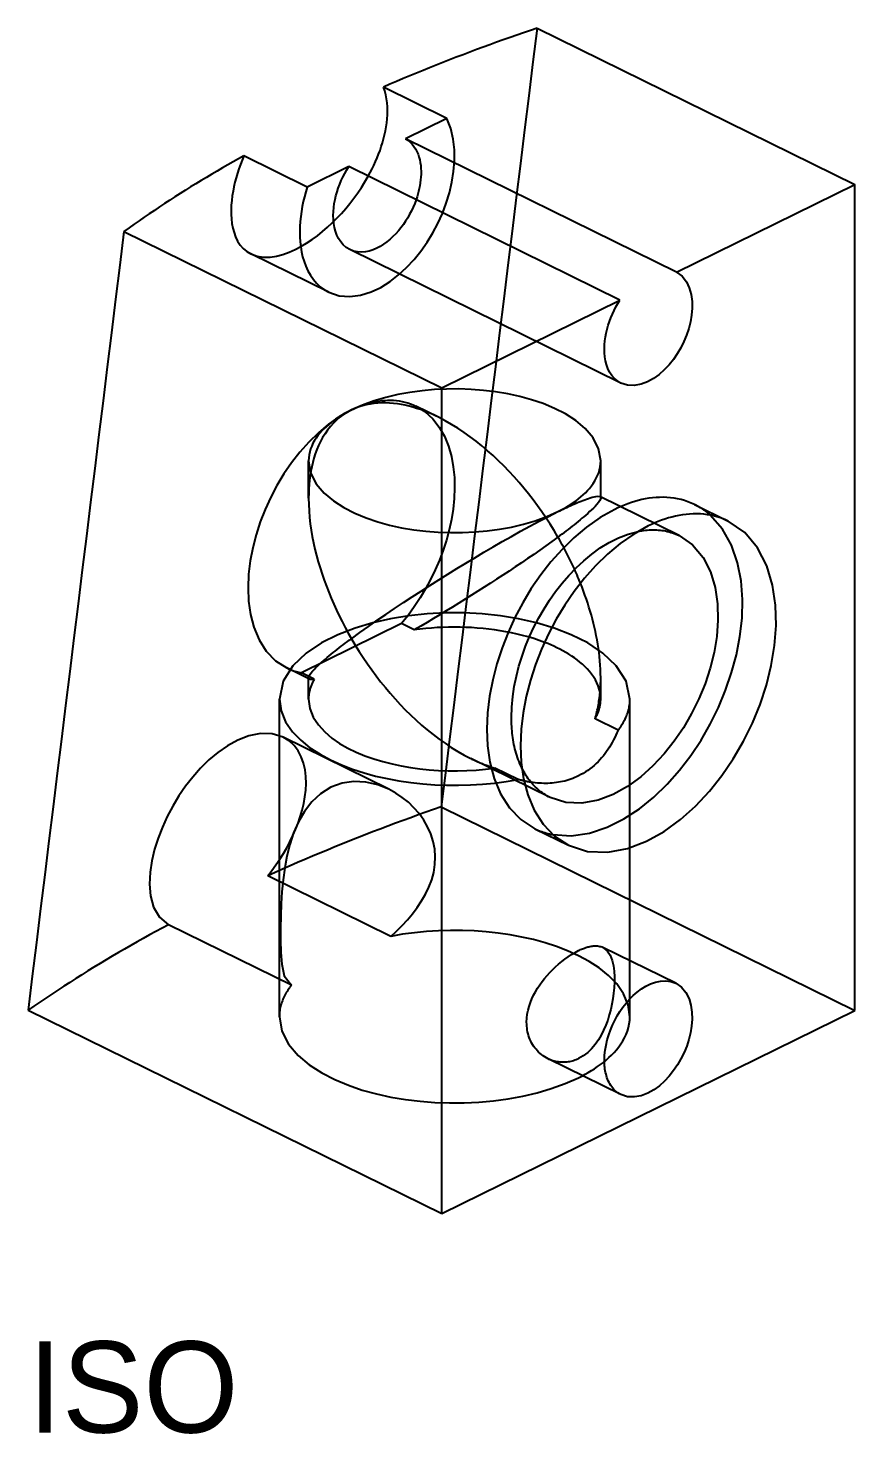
# Model space of a CAD drawing. Header units: millimetres. Extents: x 0 to 275, y -49 to 75.
# Drawn here: x 33.16 to 55.8, y 36.46 to 74.98 of the extents above; entities that cross this region are included whole.
import ezdxf

# ---------------------------------------------------------------- set-up
doc = ezdxf.new("R2010")
doc.units = ezdxf.units.MM
doc.layers.add('ISO_HIDDEN', color=8, linetype='CONTINUOUS')
doc.layers.add('ISO_VISIBLE', color=7, linetype='Continuous')

msp = doc.modelspace()

# ---------------------------------------------------------------- linework, layer by layer
at = {"layer": 'ISO_HIDDEN'}
for points in [[(47.099, 74.984), (46.985, 74.057), (46.871, 73.129), (46.756, 72.201), (46.642, 71.274), (46.528, 70.346), (46.414, 69.418), (46.299, 68.491), (46.185, 67.563), (46.071, 66.635), (45.957, 65.707), (45.843, 64.78), (45.729, 63.852), (45.615, 62.924), (45.5, 61.996), (45.386, 61.069), (45.272, 60.141), (45.158, 59.213), (45.044, 58.286), (44.93, 57.358), (44.816, 56.43), (44.702, 55.502), (44.588, 54.575), (44.474, 53.647)], [(41.393, 67.748), (41.674, 67.652), (41.971, 67.628), (42.266, 67.666), (42.55, 67.754), (42.819, 67.881), (43.072, 68.039), (43.307, 68.221), (43.526, 68.423), (43.729, 68.641), (43.915, 68.873), (44.086, 69.117), (44.241, 69.372), (44.38, 69.635), (44.503, 69.907), (44.609, 70.185), (44.696, 70.47), (44.765, 70.76), (44.812, 71.054), (44.837, 71.351), (44.835, 71.648), (44.804, 71.944), (44.737, 72.235), (44.63, 72.512)], [(39.066, 71.487), (39.018, 71.369), (38.973, 71.25), (38.931, 71.13), (38.892, 71.008), (38.857, 70.886), (38.825, 70.763), (38.796, 70.639), (38.772, 70.514), (38.751, 70.389), (38.735, 70.262), (38.724, 70.136), (38.719, 70.008), (38.719, 69.881), (38.726, 69.754), (38.741, 69.628), (38.764, 69.503), (38.798, 69.38), (38.842, 69.261), (38.898, 69.147), (38.968, 69.04), (39.052, 68.945), (39.15, 68.864), (39.259, 68.799)], [(39.259, 68.799), (39.428, 68.737), (39.606, 68.71), (39.785, 68.712), (39.963, 68.738), (40.138, 68.783), (40.307, 68.843), (40.472, 68.916), (40.631, 68.999), (40.786, 69.091), (40.936, 69.19), (41.081, 69.297), (41.222, 69.409), (41.358, 69.527), (41.49, 69.649), (41.617, 69.776), (41.74, 69.908), (41.859, 70.043), (41.973, 70.182), (42.083, 70.325), (42.188, 70.471), (42.288, 70.62), (42.384, 70.773), (42.474, 70.929)], [(41.967, 68.914), (41.874, 68.971), (41.79, 69.042), (41.719, 69.125), (41.66, 69.217), (41.612, 69.315), (41.575, 69.418), (41.548, 69.525), (41.53, 69.633), (41.519, 69.742), (41.516, 69.851), (41.52, 69.96), (41.529, 70.07), (41.544, 70.178), (41.564, 70.286), (41.589, 70.392), (41.619, 70.498), (41.653, 70.602), (41.692, 70.704), (41.734, 70.805), (41.781, 70.904), (41.831, 71.002), (41.886, 71.097), (41.944, 71.19)], [(40.806, 70.63), (40.765, 70.497), (40.728, 70.364), (40.695, 70.23), (40.667, 70.094), (40.643, 69.958), (40.624, 69.821), (40.609, 69.683), (40.6, 69.545), (40.597, 69.406), (40.6, 69.268), (40.608, 69.13), (40.624, 68.992), (40.647, 68.856), (40.678, 68.721), (40.717, 68.588), (40.765, 68.458), (40.823, 68.333), (40.892, 68.212), (40.971, 68.099), (41.061, 67.994), (41.162, 67.899), (41.273, 67.817), (41.393, 67.748)], [(43.785, 70.283), (43.747, 70.18), (43.705, 70.079), (43.658, 69.98), (43.608, 69.883), (43.554, 69.787), (43.496, 69.694), (43.435, 69.604), (43.369, 69.516), (43.3, 69.431), (43.227, 69.349), (43.15, 69.271), (43.07, 69.197), (42.985, 69.128), (42.896, 69.064), (42.803, 69.005), (42.707, 68.954), (42.606, 68.911), (42.502, 68.877), (42.395, 68.855), (42.286, 68.846), (42.176, 68.852), (42.069, 68.874), (41.967, 68.914)], [(41.393, 67.748), (39.259, 68.799)], [(49.392, 65.259), (41.967, 68.914)], [(48.84, 63.128), (48.783, 63.458), (48.63, 63.757), (48.413, 64.013), (48.156, 64.229), (47.874, 64.412), (47.575, 64.565), (47.264, 64.695), (46.946, 64.803), (46.622, 64.891), (46.293, 64.963), (45.961, 65.019), (45.628, 65.059), (45.292, 65.085), (44.956, 65.097), (44.62, 65.095), (44.284, 65.079), (43.949, 65.048), (43.616, 65.003), (43.285, 64.943), (42.957, 64.866), (42.635, 64.771), (42.319, 64.657), (42.011, 64.521)], [(42.011, 64.521), (42.083, 64.555), (42.156, 64.588), (42.23, 64.618), (42.304, 64.646), (42.38, 64.673), (42.456, 64.696), (42.533, 64.718), (42.61, 64.737), (42.688, 64.753), (42.767, 64.766), (42.846, 64.777), (42.925, 64.784), (43.005, 64.788), (43.085, 64.789), (43.164, 64.786), (43.244, 64.78), (43.323, 64.77), (43.402, 64.756), (43.479, 64.738), (43.556, 64.716), (43.632, 64.691), (43.706, 64.661), (43.778, 64.628)], [(44.398, 64.323), (44.3, 64.368), (44.202, 64.413), (44.103, 64.454), (44.003, 64.495), (43.901, 64.531), (43.799, 64.565), (43.696, 64.596), (43.591, 64.624), (43.487, 64.649), (43.381, 64.669), (43.275, 64.688), (43.167, 64.7), (43.06, 64.709), (42.952, 64.715), (42.845, 64.714), (42.737, 64.709), (42.63, 64.7), (42.523, 64.683), (42.417, 64.663), (42.313, 64.636), (42.21, 64.603), (42.11, 64.564), (42.011, 64.521)], [(42.011, 64.521), (41.691, 64.341), (41.39, 64.13), (41.108, 63.894), (40.845, 63.637), (40.6, 63.362), (40.374, 63.072), (40.166, 62.769), (39.975, 62.454), (39.804, 62.129), (39.65, 61.794), (39.517, 61.452), (39.403, 61.102), (39.311, 60.746), (39.242, 60.385), (39.198, 60.02), (39.183, 59.652), (39.199, 59.285), (39.251, 58.921), (39.345, 58.566), (39.487, 58.227), (39.683, 57.916), (39.937, 57.651), (40.244, 57.451)], [(42.011, 64.521), (41.937, 64.483), (41.863, 64.444), (41.791, 64.403), (41.719, 64.361), (41.649, 64.316), (41.58, 64.27), (41.512, 64.221), (41.446, 64.171), (41.382, 64.118), (41.319, 64.063), (41.259, 64.006), (41.201, 63.946), (41.146, 63.884), (41.094, 63.819), (41.045, 63.751), (41, 63.681), (40.96, 63.608), (40.925, 63.533), (40.895, 63.455), (40.871, 63.375), (40.854, 63.294), (40.843, 63.211), (40.84, 63.128)], [(42.011, 64.521), (41.904, 64.461), (41.8, 64.395), (41.7, 64.324), (41.607, 64.244), (41.519, 64.158), (41.436, 64.068), (41.36, 63.971), (41.29, 63.87), (41.224, 63.766), (41.166, 63.658), (41.113, 63.547), (41.064, 63.434), (41.024, 63.318), (40.986, 63.201), (40.953, 63.083), (40.926, 62.963), (40.901, 62.843), (40.883, 62.721), (40.866, 62.599), (40.856, 62.477), (40.846, 62.354), (40.843, 62.231), (40.84, 62.108)], [(43.778, 64.628), (44.025, 64.475), (44.24, 64.28), (44.419, 64.052), (44.562, 63.799), (44.672, 63.53), (44.752, 63.25), (44.804, 62.965), (44.832, 62.675), (44.839, 62.385), (44.827, 62.095), (44.797, 61.806), (44.75, 61.519), (44.688, 61.235), (44.613, 60.954), (44.524, 60.677), (44.422, 60.405), (44.308, 60.138), (44.182, 59.876), (44.044, 59.62), (43.895, 59.37), (43.735, 59.128), (43.563, 58.893), (43.381, 58.667)], [(44.398, 64.323), (43.778, 64.628)], [(47.668, 61.039), (47.562, 61.214), (47.455, 61.388), (47.344, 61.559), (47.229, 61.728), (47.111, 61.894), (46.989, 62.058), (46.865, 62.221), (46.736, 62.379), (46.605, 62.535), (46.47, 62.688), (46.331, 62.838), (46.19, 62.986), (46.044, 63.128), (45.896, 63.269), (45.744, 63.405), (45.588, 63.537), (45.43, 63.666), (45.266, 63.788), (45.1, 63.907), (44.93, 64.02), (44.756, 64.126), (44.578, 64.227), (44.398, 64.323)], [(40.84, 63.128), (40.896, 62.798), (41.049, 62.5), (41.266, 62.244), (41.523, 62.027), (41.805, 61.845), (42.104, 61.691), (42.415, 61.562), (42.733, 61.454), (43.058, 61.365), (43.386, 61.293), (43.718, 61.238), (44.052, 61.197), (44.387, 61.171), (44.723, 61.16), (45.059, 61.162), (45.395, 61.178), (45.73, 61.208), (46.064, 61.253), (46.394, 61.314), (46.722, 61.39), (47.044, 61.485), (47.361, 61.599), (47.668, 61.736)], [(40.84, 62.108), (40.84, 63.128)], [(47.668, 61.736), (47.742, 61.773), (47.816, 61.812), (47.888, 61.853), (47.96, 61.896), (48.03, 61.94), (48.099, 61.987), (48.167, 62.035), (48.233, 62.086), (48.298, 62.138), (48.36, 62.193), (48.421, 62.251), (48.478, 62.31), (48.534, 62.373), (48.586, 62.438), (48.634, 62.505), (48.679, 62.575), (48.719, 62.648), (48.754, 62.724), (48.784, 62.801), (48.808, 62.881), (48.825, 62.963), (48.836, 63.045), (48.84, 63.128)], [(48.84, 62.108), (48.84, 63.128)], [(40.84, 62.108), (40.844, 61.931), (40.853, 61.755), (40.867, 61.578), (40.888, 61.402), (40.913, 61.227), (40.942, 61.052), (40.977, 60.879), (41.015, 60.706), (41.057, 60.534), (41.105, 60.363), (41.154, 60.194), (41.209, 60.025), (41.266, 59.858), (41.327, 59.691), (41.391, 59.526), (41.458, 59.362), (41.529, 59.2), (41.602, 59.039), (41.678, 58.879), (41.758, 58.721), (41.839, 58.564), (41.925, 58.409), (42.011, 58.254)], [(47.668, 61.736), (47.716, 61.759), (47.764, 61.782), (47.813, 61.806), (47.861, 61.829), (47.909, 61.852), (47.958, 61.874), (48.007, 61.896), (48.055, 61.919), (48.104, 61.94), (48.153, 61.962), (48.203, 61.983), (48.252, 62.004), (48.302, 62.024), (48.351, 62.044), (48.402, 62.063), (48.452, 62.081), (48.502, 62.099), (48.553, 62.115), (48.605, 62.13), (48.657, 62.143), (48.709, 62.153), (48.763, 62.157), (48.815, 62.148)], [(48.84, 62.108), (48.817, 62.043), (48.778, 61.985), (48.734, 61.932), (48.687, 61.88), (48.638, 61.831), (48.588, 61.782), (48.537, 61.735), (48.485, 61.688), (48.433, 61.642), (48.38, 61.597), (48.327, 61.552), (48.274, 61.508), (48.22, 61.464), (48.165, 61.42), (48.111, 61.377), (48.056, 61.334), (48.001, 61.291), (47.946, 61.249), (47.891, 61.206), (47.835, 61.164), (47.78, 61.122), (47.724, 61.081), (47.668, 61.039)], [(48.815, 62.148), (48.817, 62.147), (48.819, 62.146), (48.821, 62.145), (48.822, 62.143), (48.824, 62.142), (48.826, 62.141), (48.827, 62.139), (48.829, 62.138), (48.83, 62.136), (48.832, 62.135), (48.833, 62.133), (48.834, 62.131), (48.835, 62.129), (48.836, 62.127), (48.837, 62.125), (48.837, 62.123), (48.838, 62.121), (48.839, 62.119), (48.839, 62.117), (48.839, 62.115), (48.839, 62.113), (48.84, 62.111), (48.84, 62.108)], [(50.991, 61.077), (48.815, 62.148)], [(51.41, 61.929), (51.321, 61.97), (51.229, 62.007), (51.135, 62.038), (51.04, 62.065), (50.944, 62.087), (50.847, 62.104), (50.749, 62.117), (50.651, 62.125), (50.552, 62.128), (50.453, 62.127), (50.355, 62.122), (50.257, 62.113), (50.159, 62.1), (50.061, 62.084), (49.965, 62.064), (49.869, 62.04), (49.774, 62.014), (49.68, 61.984), (49.586, 61.952), (49.494, 61.917), (49.403, 61.879), (49.313, 61.839), (49.224, 61.797)], [(42.011, 58.254), (42.245, 58.424), (42.481, 58.592), (42.717, 58.758), (42.956, 58.921), (43.195, 59.083), (43.436, 59.243), (43.677, 59.402), (43.92, 59.559), (44.163, 59.715), (44.407, 59.87), (44.653, 60.023), (44.899, 60.175), (45.146, 60.325), (45.393, 60.474), (45.642, 60.622), (45.891, 60.768), (46.141, 60.913), (46.393, 61.055), (46.645, 61.197), (46.899, 61.335), (47.154, 61.472), (47.41, 61.605), (47.668, 61.736)], [(49.224, 61.797), (48.827, 61.574), (48.454, 61.312), (48.106, 61.02), (47.78, 60.702), (47.477, 60.362), (47.197, 60.004), (46.94, 59.628), (46.704, 59.239), (46.492, 58.836), (46.302, 58.423), (46.137, 57.999), (45.996, 57.566), (45.882, 57.125), (45.797, 56.678), (45.743, 56.226), (45.724, 55.772), (45.743, 55.317), (45.808, 54.867), (45.924, 54.427), (46.099, 54.007), (46.342, 53.623), (46.657, 53.295), (47.037, 53.047)], [(51.839, 61.639), (51.822, 61.654), (51.805, 61.669), (51.787, 61.684), (51.77, 61.698), (51.752, 61.712), (51.735, 61.726), (51.717, 61.74), (51.699, 61.753), (51.681, 61.766), (51.662, 61.78), (51.644, 61.792), (51.625, 61.805), (51.606, 61.817), (51.587, 61.83), (51.568, 61.842), (51.549, 61.853), (51.529, 61.865), (51.51, 61.876), (51.49, 61.887), (51.47, 61.898), (51.45, 61.909), (51.43, 61.919), (51.41, 61.929)], [(51.41, 61.929), (52.329, 61.476)], [(47.668, 61.039), (47.503, 60.919), (47.338, 60.8), (47.172, 60.682), (47.005, 60.565), (46.837, 60.45), (46.669, 60.335), (46.5, 60.221), (46.33, 60.107), (46.16, 59.995), (45.99, 59.883), (45.819, 59.772), (45.647, 59.662), (45.475, 59.552), (45.303, 59.443), (45.13, 59.335), (44.957, 59.227), (44.784, 59.12), (44.61, 59.014), (44.436, 58.908), (44.261, 58.804), (44.086, 58.699), (43.91, 58.596), (43.734, 58.493)], [(46.395, 56.095), (46.404, 56.381), (46.431, 56.666), (46.474, 56.948), (46.531, 57.228), (46.602, 57.505), (46.687, 57.778), (46.784, 58.047), (46.892, 58.312), (47.013, 58.571), (47.145, 58.825), (47.287, 59.072), (47.441, 59.313), (47.606, 59.547), (47.781, 59.773), (47.968, 59.989), (48.166, 60.196), (48.375, 60.391), (48.595, 60.573), (48.827, 60.74), (49.071, 60.889), (49.326, 61.018), (49.592, 61.121), (49.868, 61.195)], [(48.286, 59.774), (48.263, 59.831), (48.24, 59.887), (48.216, 59.944), (48.192, 60), (48.168, 60.056), (48.143, 60.112), (48.118, 60.168), (48.092, 60.224), (48.066, 60.28), (48.04, 60.335), (48.013, 60.39), (47.986, 60.445), (47.959, 60.5), (47.932, 60.555), (47.904, 60.609), (47.875, 60.664), (47.847, 60.718), (47.818, 60.772), (47.788, 60.826), (47.759, 60.879), (47.729, 60.933), (47.699, 60.986), (47.668, 61.039)], [(49.64, 56.6), (49.536, 57.089), (49.267, 57.513), (48.902, 57.859), (48.484, 58.138), (48.034, 58.364), (47.565, 58.546), (47.083, 58.69), (46.592, 58.801), (46.095, 58.881), (45.594, 58.934), (45.091, 58.96), (44.588, 58.96), (44.085, 58.934), (43.585, 58.881), (43.088, 58.801), (42.597, 58.69), (42.114, 58.546), (41.645, 58.364), (41.195, 58.138), (40.777, 57.859), (40.412, 57.513), (40.144, 57.089), (40.04, 56.6)], [(43.381, 58.667), (40.642, 57.319)], [(43.734, 58.493), (43.381, 58.667)], [(47.302, 58.153), (47.154, 58.207), (47.005, 58.256), (46.854, 58.302), (46.702, 58.343), (46.549, 58.381), (46.395, 58.415), (46.241, 58.445), (46.086, 58.472), (45.93, 58.495), (45.774, 58.515), (45.618, 58.532), (45.461, 58.546), (45.304, 58.556), (45.147, 58.564), (44.99, 58.568), (44.832, 58.57), (44.675, 58.568), (44.517, 58.563), (44.36, 58.556), (44.203, 58.545), (44.047, 58.531), (43.89, 58.513), (43.734, 58.493)], [(40.84, 57.185), (40.862, 57.25), (40.901, 57.308), (40.945, 57.362), (40.992, 57.413), (41.041, 57.462), (41.091, 57.511), (41.142, 57.558), (41.194, 57.605), (41.246, 57.651), (41.299, 57.696), (41.352, 57.741), (41.406, 57.785), (41.46, 57.83), (41.514, 57.873), (41.568, 57.916), (41.623, 57.959), (41.678, 58.002), (41.733, 58.045), (41.788, 58.087), (41.844, 58.129), (41.9, 58.171), (41.955, 58.212), (42.011, 58.254)], [(42.011, 58.254), (42.117, 58.079), (42.224, 57.905), (42.336, 57.735), (42.45, 57.566), (42.568, 57.399), (42.69, 57.235), (42.814, 57.073), (42.943, 56.915), (43.074, 56.758), (43.21, 56.605), (43.348, 56.455), (43.489, 56.308), (43.635, 56.165), (43.783, 56.024), (43.936, 55.888), (44.091, 55.756), (44.25, 55.627), (44.413, 55.505), (44.579, 55.387), (44.749, 55.273), (44.923, 55.167), (45.101, 55.066), (45.281, 54.971)], [(40.244, 57.451), (40.261, 57.443), (40.277, 57.435), (40.294, 57.427), (40.311, 57.42), (40.327, 57.413), (40.344, 57.406), (40.361, 57.399), (40.378, 57.393), (40.395, 57.386), (40.413, 57.38), (40.43, 57.374), (40.447, 57.368), (40.465, 57.363), (40.482, 57.357), (40.5, 57.352), (40.517, 57.347), (40.535, 57.343), (40.553, 57.338), (40.57, 57.334), (40.588, 57.33), (40.606, 57.326), (40.624, 57.322), (40.642, 57.319)], [(40.864, 57.146), (40.244, 57.451)], [(40.995, 57.145), (40.642, 57.319)], [(40.864, 57.146), (40.862, 57.147), (40.86, 57.148), (40.859, 57.149), (40.857, 57.15), (40.855, 57.151), (40.853, 57.153), (40.852, 57.154), (40.85, 57.155), (40.849, 57.157), (40.848, 57.159), (40.846, 57.16), (40.845, 57.162), (40.844, 57.164), (40.843, 57.166), (40.842, 57.168), (40.842, 57.17), (40.841, 57.172), (40.841, 57.174), (40.84, 57.176), (40.84, 57.178), (40.84, 57.181), (40.84, 57.183), (40.84, 57.185)], [(40.84, 56.6), (40.84, 57.185)], [(40.995, 57.145), (40.983, 57.123), (40.971, 57.101), (40.96, 57.079), (40.949, 57.057), (40.938, 57.034), (40.928, 57.011), (40.918, 56.989), (40.909, 56.965), (40.9, 56.942), (40.892, 56.918), (40.885, 56.895), (40.878, 56.871), (40.871, 56.847), (40.865, 56.823), (40.86, 56.798), (40.855, 56.774), (40.851, 56.749), (40.848, 56.725), (40.845, 56.7), (40.842, 56.675), (40.841, 56.65), (40.84, 56.625), (40.84, 56.6)], [(40.995, 57.145), (40.99, 57.144), (40.984, 57.143), (40.978, 57.142), (40.973, 57.141), (40.967, 57.14), (40.961, 57.139), (40.955, 57.138), (40.95, 57.138), (40.944, 57.137), (40.938, 57.137), (40.932, 57.137), (40.927, 57.136), (40.921, 57.136), (40.915, 57.136), (40.909, 57.136), (40.903, 57.137), (40.898, 57.137), (40.892, 57.138), (40.886, 57.139), (40.88, 57.14), (40.875, 57.141), (40.869, 57.143), (40.864, 57.146)], [(48.84, 56.6), (48.84, 57.185)], [(48.84, 56.6), (48.84, 56.608), (48.839, 56.616), (48.839, 56.624), (48.839, 56.632), (48.839, 56.64), (48.838, 56.648), (48.838, 56.656), (48.838, 56.664), (48.837, 56.672), (48.836, 56.68), (48.836, 56.688), (48.835, 56.696), (48.834, 56.704), (48.833, 56.712), (48.832, 56.72), (48.831, 56.728), (48.83, 56.736), (48.829, 56.744), (48.828, 56.752), (48.826, 56.76), (48.825, 56.768), (48.824, 56.776), (48.822, 56.783)], [(40.04, 56.6), (40.085, 56.277), (40.211, 55.975), (40.397, 55.706), (40.624, 55.47), (40.879, 55.265), (41.154, 55.086), (41.442, 54.931), (41.74, 54.796), (42.046, 54.678), (42.358, 54.577), (42.674, 54.491), (42.994, 54.419), (43.316, 54.359), (43.64, 54.312), (43.966, 54.276), (44.293, 54.252), (44.62, 54.239), (44.948, 54.238), (45.275, 54.247), (45.602, 54.267), (45.928, 54.299), (46.253, 54.342), (46.576, 54.397)], [(40.04, 47.896), (40.04, 56.6)], [(40.84, 56.6), (40.873, 56.345), (40.968, 56.106), (41.109, 55.89), (41.282, 55.7), (41.479, 55.532), (41.691, 55.386), (41.914, 55.257), (42.146, 55.144), (42.385, 55.045), (42.628, 54.959), (42.875, 54.885), (43.125, 54.821), (43.377, 54.767), (43.631, 54.723), (43.887, 54.687), (44.144, 54.661), (44.401, 54.643), (44.659, 54.633), (44.917, 54.631), (45.175, 54.638), (45.432, 54.653), (45.689, 54.676), (45.945, 54.708)], [(48.684, 56.056), (48.696, 56.078), (48.708, 56.099), (48.72, 56.122), (48.731, 56.144), (48.741, 56.166), (48.751, 56.189), (48.761, 56.212), (48.77, 56.235), (48.779, 56.259), (48.787, 56.282), (48.795, 56.306), (48.802, 56.33), (48.808, 56.354), (48.814, 56.378), (48.819, 56.402), (48.824, 56.427), (48.828, 56.451), (48.832, 56.476), (48.835, 56.501), (48.837, 56.526), (48.838, 56.55), (48.839, 56.575), (48.84, 56.6)], [(49.315, 55.745), (49.339, 55.777), (49.363, 55.81), (49.387, 55.843), (49.409, 55.877), (49.431, 55.911), (49.452, 55.946), (49.472, 55.981), (49.491, 56.017), (49.509, 56.053), (49.526, 56.09), (49.542, 56.127), (49.557, 56.165), (49.571, 56.203), (49.584, 56.241), (49.595, 56.28), (49.606, 56.319), (49.615, 56.359), (49.622, 56.399), (49.628, 56.439), (49.633, 56.479), (49.637, 56.519), (49.639, 56.56), (49.64, 56.6)], [(49.64, 47.896), (49.64, 56.6)], [(46.678, 54.717), (46.652, 54.772), (46.627, 54.829), (46.604, 54.886), (46.582, 54.944), (46.561, 55.002), (46.542, 55.061), (46.524, 55.12), (46.508, 55.179), (46.492, 55.239), (46.478, 55.299), (46.465, 55.359), (46.454, 55.42), (46.443, 55.481), (46.434, 55.542), (46.425, 55.603), (46.418, 55.664), (46.412, 55.726), (46.407, 55.787), (46.403, 55.849), (46.399, 55.91), (46.397, 55.972), (46.396, 56.034), (46.395, 56.095)], [(40.148, 55.552), (39.841, 55.647), (39.52, 55.653), (39.205, 55.59), (38.905, 55.474), (38.622, 55.32), (38.358, 55.137), (38.111, 54.93), (37.881, 54.705), (37.667, 54.464), (37.47, 54.21), (37.287, 53.944), (37.121, 53.669), (36.971, 53.384), (36.837, 53.091), (36.721, 52.791), (36.625, 52.484), (36.551, 52.17), (36.503, 51.852), (36.487, 51.531), (36.514, 51.21), (36.596, 50.899), (36.755, 50.621), (37, 50.415)], [(39.724, 51.756), (39.838, 51.903), (39.947, 52.054), (40.051, 52.208), (40.15, 52.366), (40.243, 52.527), (40.33, 52.691), (40.411, 52.858), (40.486, 53.028), (40.554, 53.201), (40.614, 53.377), (40.666, 53.556), (40.709, 53.737), (40.741, 53.92), (40.763, 54.104), (40.772, 54.29), (40.766, 54.476), (40.744, 54.66), (40.703, 54.841), (40.64, 55.016), (40.554, 55.181), (40.442, 55.329), (40.306, 55.455), (40.148, 55.552)], [(43.04, 54.128), (40.148, 55.552)], [(45.281, 54.971), (45.309, 54.957), (45.337, 54.944), (45.365, 54.93), (45.394, 54.917), (45.422, 54.904), (45.45, 54.892), (45.479, 54.879), (45.507, 54.867), (45.536, 54.855), (45.565, 54.843), (45.593, 54.831), (45.622, 54.819), (45.651, 54.808), (45.68, 54.797), (45.709, 54.786), (45.739, 54.776), (45.768, 54.765), (45.797, 54.755), (45.827, 54.745), (45.856, 54.735), (45.886, 54.726), (45.915, 54.717), (45.945, 54.708)], [(47.457, 53.899), (45.281, 54.971)], [(46.576, 54.397), (45.945, 54.708)], [(43.04, 54.128), (42.734, 54.252), (42.412, 54.326), (42.083, 54.342), (41.757, 54.295), (41.447, 54.181), (41.167, 54.007), (40.926, 53.782), (40.724, 53.521), (40.56, 53.235), (40.429, 52.932), (40.326, 52.618), (40.246, 52.297), (40.186, 51.972), (40.142, 51.645), (40.11, 51.316), (40.089, 50.987), (40.076, 50.656), (40.07, 50.326), (40.07, 49.996), (40.078, 49.666), (40.104, 49.336), (40.173, 49.014), (40.369, 48.757)], [(46.932, 54.319), (46.916, 54.322), (46.9, 54.324), (46.885, 54.327), (46.869, 54.33), (46.854, 54.333), (46.838, 54.335), (46.823, 54.338), (46.807, 54.341), (46.791, 54.345), (46.776, 54.348), (46.76, 54.351), (46.745, 54.354), (46.729, 54.358), (46.714, 54.361), (46.699, 54.365), (46.683, 54.369), (46.668, 54.373), (46.652, 54.376), (46.637, 54.38), (46.622, 54.384), (46.607, 54.389), (46.591, 54.393), (46.576, 54.397)], [(43.093, 50.098), (43.249, 50.244), (43.4, 50.397), (43.545, 50.554), (43.683, 50.718), (43.813, 50.889), (43.933, 51.067), (44.041, 51.252), (44.135, 51.444), (44.211, 51.645), (44.268, 51.851), (44.302, 52.063), (44.311, 52.277), (44.295, 52.491), (44.253, 52.701), (44.187, 52.905), (44.099, 53.1), (43.992, 53.285), (43.867, 53.46), (43.726, 53.622), (43.572, 53.77), (43.406, 53.905), (43.228, 54.025), (43.04, 54.128)], [(44.474, 53.647), (44.264, 53.573), (44.055, 53.499), (43.845, 53.424), (43.636, 53.349), (43.427, 53.272), (43.219, 53.195), (43.011, 53.117), (42.803, 53.038), (42.595, 52.958), (42.388, 52.878), (42.181, 52.797), (41.974, 52.714), (41.768, 52.632), (41.562, 52.548), (41.356, 52.463), (41.151, 52.378), (40.946, 52.292), (40.742, 52.205), (40.537, 52.117), (40.333, 52.028), (40.13, 51.938), (39.927, 51.848), (39.724, 51.756)], [(44.474, 53.647), (55.8, 48.07)], [(47.037, 53.047), (47.057, 53.037), (47.078, 53.028), (47.098, 53.018), (47.119, 53.009), (47.14, 53), (47.161, 52.992), (47.182, 52.983), (47.203, 52.975), (47.224, 52.968), (47.245, 52.96), (47.266, 52.953), (47.288, 52.945), (47.309, 52.939), (47.331, 52.932), (47.352, 52.926), (47.374, 52.92), (47.396, 52.914), (47.418, 52.908), (47.44, 52.903), (47.462, 52.898), (47.484, 52.893), (47.506, 52.888), (47.528, 52.884)], [(47.037, 53.047), (47.956, 52.595)], [(43.093, 50.098), (39.724, 51.756)], [(37, 50.415), (36.828, 50.323), (36.656, 50.229), (36.485, 50.135), (36.314, 50.04), (36.143, 49.944), (35.973, 49.848), (35.803, 49.75), (35.634, 49.652), (35.465, 49.553), (35.297, 49.453), (35.13, 49.353), (34.962, 49.251), (34.796, 49.149), (34.63, 49.046), (34.464, 48.942), (34.299, 48.837), (34.135, 48.731), (33.971, 48.624), (33.807, 48.516), (33.645, 48.408), (33.483, 48.298), (33.321, 48.188), (33.16, 48.076)], [(40.369, 48.757), (37, 50.415)], [(49.64, 47.896), (49.594, 48.22), (49.468, 48.522), (49.282, 48.792), (49.054, 49.028), (48.798, 49.233), (48.523, 49.412), (48.234, 49.567), (47.935, 49.703), (47.629, 49.82), (47.317, 49.921), (47, 50.007), (46.68, 50.079), (46.357, 50.138), (46.033, 50.186), (45.707, 50.221), (45.379, 50.245), (45.051, 50.257), (44.723, 50.259), (44.395, 50.25), (44.068, 50.229), (43.741, 50.197), (43.416, 50.153), (43.093, 50.098)], [(46.812, 47.744), (46.816, 47.854), (46.829, 47.963), (46.85, 48.071), (46.879, 48.177), (46.914, 48.282), (46.956, 48.384), (47.002, 48.484), (47.054, 48.581), (47.111, 48.675), (47.171, 48.767), (47.236, 48.857), (47.304, 48.943), (47.375, 49.027), (47.449, 49.109), (47.526, 49.188), (47.606, 49.264), (47.688, 49.337), (47.773, 49.408), (47.86, 49.475), (47.949, 49.539), (48.042, 49.599), (48.136, 49.655), (48.234, 49.707)], [(48.234, 49.707), (48.261, 49.72), (48.288, 49.733), (48.316, 49.745), (48.344, 49.756), (48.372, 49.768), (48.4, 49.778), (48.429, 49.788), (48.458, 49.797), (48.487, 49.806), (48.516, 49.813), (48.546, 49.82), (48.575, 49.826), (48.605, 49.83), (48.635, 49.834), (48.665, 49.836), (48.695, 49.837), (48.726, 49.837), (48.756, 49.834), (48.786, 49.83), (48.815, 49.824), (48.844, 49.816), (48.873, 49.806), (48.901, 49.794)], [(48.901, 49.794), (49.02, 49.703), (49.103, 49.578), (49.156, 49.437), (49.189, 49.29), (49.207, 49.14), (49.215, 48.99), (49.215, 48.839), (49.207, 48.688), (49.193, 48.538), (49.172, 48.389), (49.146, 48.24), (49.114, 48.093), (49.076, 47.947), (49.031, 47.803), (48.979, 47.662), (48.92, 47.523), (48.852, 47.388), (48.775, 47.259), (48.689, 47.135), (48.592, 47.02), (48.483, 46.915), (48.364, 46.823), (48.234, 46.747)], [(50.894, 48.812), (48.901, 49.794)], [(40.369, 48.757), (40.344, 48.724), (40.319, 48.692), (40.296, 48.658), (40.273, 48.624), (40.251, 48.59), (40.23, 48.555), (40.21, 48.52), (40.19, 48.484), (40.172, 48.447), (40.154, 48.41), (40.138, 48.373), (40.123, 48.335), (40.109, 48.297), (40.096, 48.258), (40.084, 48.219), (40.074, 48.179), (40.065, 48.14), (40.057, 48.099), (40.051, 48.059), (40.046, 48.019), (40.042, 47.978), (40.04, 47.937), (40.04, 47.896)], [(40.04, 47.896), (40.107, 47.5), (40.291, 47.142), (40.551, 46.835), (40.86, 46.575), (41.199, 46.356), (41.557, 46.172), (41.93, 46.017), (42.312, 45.887), (42.701, 45.781), (43.096, 45.695), (43.494, 45.628), (43.894, 45.579), (44.297, 45.548), (44.7, 45.534), (45.103, 45.537), (45.506, 45.556), (45.908, 45.592), (46.308, 45.646), (46.705, 45.719), (47.098, 45.811), (47.485, 45.924), (47.865, 46.062), (48.234, 46.225)], [(48.234, 46.225), (48.323, 46.27), (48.411, 46.317), (48.498, 46.366), (48.584, 46.418), (48.668, 46.471), (48.751, 46.527), (48.832, 46.585), (48.912, 46.645), (48.989, 46.709), (49.064, 46.774), (49.137, 46.843), (49.206, 46.915), (49.272, 46.99), (49.335, 47.068), (49.393, 47.149), (49.447, 47.233), (49.495, 47.321), (49.537, 47.411), (49.573, 47.504), (49.602, 47.6), (49.623, 47.698), (49.635, 47.797), (49.64, 47.896)], [(47.399, 46.743), (47.352, 46.768), (47.306, 46.795), (47.262, 46.825), (47.22, 46.857), (47.179, 46.891), (47.14, 46.927), (47.103, 46.966), (47.068, 47.006), (47.035, 47.047), (47.004, 47.091), (46.976, 47.135), (46.949, 47.182), (46.925, 47.229), (46.903, 47.277), (46.884, 47.327), (46.867, 47.377), (46.852, 47.428), (46.839, 47.48), (46.829, 47.532), (46.822, 47.585), (46.816, 47.637), (46.813, 47.69), (46.812, 47.744)], [(48.234, 46.747), (48.2, 46.731), (48.165, 46.717), (48.13, 46.703), (48.094, 46.691), (48.058, 46.68), (48.022, 46.671), (47.985, 46.663), (47.948, 46.657), (47.91, 46.652), (47.873, 46.649), (47.835, 46.647), (47.798, 46.647), (47.76, 46.648), (47.723, 46.651), (47.685, 46.655), (47.648, 46.661), (47.611, 46.668), (47.575, 46.677), (47.538, 46.688), (47.503, 46.7), (47.467, 46.713), (47.433, 46.727), (47.399, 46.743)], [(49.392, 45.762), (47.399, 46.743)]]:
    msp.add_lwpolyline(points, dxfattribs=at)
at = {"layer": 'ISO_VISIBLE'}
for points in [[(47.099, 74.984), (46.913, 74.921), (46.728, 74.858), (46.543, 74.794), (46.358, 74.729), (46.173, 74.663), (45.988, 74.597), (45.804, 74.53), (45.62, 74.463), (45.436, 74.395), (45.252, 74.326), (45.069, 74.256), (44.886, 74.186), (44.703, 74.115), (44.52, 74.044), (44.338, 73.972), (44.156, 73.899), (43.974, 73.825), (43.792, 73.751), (43.611, 73.676), (43.43, 73.601), (43.25, 73.524), (43.069, 73.447), (42.889, 73.369)], [(47.099, 74.984), (55.8, 70.701)], [(42.474, 70.929), (42.527, 71.026), (42.578, 71.125), (42.626, 71.224), (42.672, 71.325), (42.716, 71.427), (42.758, 71.53), (42.796, 71.634), (42.832, 71.738), (42.866, 71.844), (42.896, 71.951), (42.923, 72.059), (42.946, 72.167), (42.966, 72.276), (42.982, 72.386), (42.993, 72.496), (43.001, 72.607), (43.003, 72.718), (43, 72.828), (42.991, 72.939), (42.976, 73.049), (42.955, 73.158), (42.926, 73.265), (42.889, 73.369)], [(44.63, 72.512), (42.889, 73.369)], [(44.63, 72.512), (43.493, 71.952)], [(50.918, 68.297), (43.493, 71.952)], [(43.493, 71.952), (43.56, 71.91), (43.622, 71.86), (43.678, 71.803), (43.727, 71.741), (43.77, 71.674), (43.807, 71.604), (43.838, 71.53), (43.863, 71.455), (43.883, 71.378), (43.899, 71.3), (43.91, 71.221), (43.917, 71.142), (43.92, 71.063), (43.92, 70.983), (43.916, 70.904), (43.909, 70.824), (43.899, 70.745), (43.887, 70.667), (43.871, 70.589), (43.853, 70.511), (43.833, 70.435), (43.81, 70.358), (43.785, 70.283)], [(39.066, 71.487), (38.919, 71.404), (38.772, 71.321), (38.625, 71.237), (38.479, 71.153), (38.333, 71.067), (38.188, 70.982), (38.043, 70.895), (37.899, 70.808), (37.754, 70.72), (37.611, 70.631), (37.467, 70.542), (37.325, 70.452), (37.182, 70.361), (37.04, 70.27), (36.899, 70.178), (36.758, 70.085), (36.618, 69.991), (36.478, 69.897), (36.338, 69.802), (36.199, 69.706), (36.061, 69.609), (35.923, 69.512), (35.785, 69.414)], [(40.806, 70.63), (39.066, 71.487)], [(41.944, 71.19), (40.806, 70.63)], [(49.368, 67.534), (41.944, 71.19)], [(50.918, 68.297), (55.8, 70.701)], [(55.8, 48.07), (55.8, 70.701)], [(35.785, 69.414), (35.671, 68.486), (35.557, 67.559), (35.443, 66.631), (35.328, 65.703), (35.214, 64.775), (35.1, 63.848), (34.986, 62.92), (34.872, 61.992), (34.757, 61.065), (34.643, 60.137), (34.529, 59.209), (34.415, 58.281), (34.301, 57.354), (34.187, 56.426), (34.073, 55.498), (33.959, 54.571), (33.845, 53.643), (33.731, 52.715), (33.616, 51.787), (33.502, 50.86), (33.388, 49.932), (33.274, 49.004), (33.16, 48.076)], [(35.785, 69.414), (44.486, 65.13)], [(50.918, 68.297), (51.068, 68.184), (51.185, 68.035), (51.266, 67.865), (51.316, 67.683), (51.341, 67.496), (51.344, 67.307), (51.328, 67.118), (51.296, 66.932), (51.249, 66.749), (51.189, 66.57), (51.116, 66.395), (51.032, 66.226), (50.936, 66.063), (50.829, 65.907), (50.711, 65.76), (50.581, 65.622), (50.44, 65.496), (50.287, 65.386), (50.122, 65.294), (49.945, 65.227), (49.76, 65.193), (49.571, 65.201), (49.392, 65.259)], [(44.486, 65.13), (49.368, 67.534)], [(49.392, 65.259), (49.298, 65.315), (49.215, 65.386), (49.144, 65.469), (49.085, 65.561), (49.037, 65.66), (49, 65.763), (48.973, 65.869), (48.954, 65.977), (48.944, 66.086), (48.941, 66.195), (48.944, 66.305), (48.954, 66.414), (48.969, 66.522), (48.989, 66.63), (49.014, 66.737), (49.044, 66.842), (49.078, 66.946), (49.117, 67.049), (49.159, 67.15), (49.206, 67.249), (49.256, 67.346), (49.31, 67.441), (49.368, 67.534)], [(44.486, 42.5), (44.486, 65.13)], [(47.528, 52.884), (48.034, 52.85), (48.537, 52.925), (49.019, 53.086), (49.474, 53.314), (49.899, 53.593), (50.294, 53.913), (50.66, 54.266), (50.997, 54.647), (51.306, 55.051), (51.588, 55.475), (51.841, 55.916), (52.066, 56.372), (52.261, 56.842), (52.425, 57.323), (52.557, 57.815), (52.653, 58.314), (52.71, 58.82), (52.723, 59.328), (52.685, 59.835), (52.588, 60.334), (52.421, 60.815), (52.174, 61.259), (51.839, 61.639)], [(52.329, 61.476), (52.24, 61.518), (52.148, 61.554), (52.055, 61.586), (51.96, 61.613), (51.863, 61.635), (51.766, 61.652), (51.668, 61.664), (51.57, 61.672), (51.471, 61.676), (51.373, 61.675), (51.274, 61.67), (51.176, 61.661), (51.078, 61.648), (50.981, 61.631), (50.884, 61.611), (50.788, 61.588), (50.693, 61.561), (50.599, 61.532), (50.506, 61.499), (50.413, 61.464), (50.322, 61.427), (50.232, 61.386), (50.143, 61.344)], [(50.143, 61.344), (49.746, 61.121), (49.374, 60.86), (49.025, 60.568), (48.699, 60.25), (48.397, 59.91), (48.117, 59.551), (47.859, 59.176), (47.624, 58.786), (47.411, 58.384), (47.221, 57.97), (47.056, 57.546), (46.915, 57.113), (46.801, 56.673), (46.716, 56.226), (46.662, 55.774), (46.643, 55.319), (46.663, 54.864), (46.727, 54.414), (46.843, 53.974), (47.019, 53.555), (47.262, 53.171), (47.576, 52.843), (47.956, 52.595)], [(47.956, 52.595), (48.482, 52.425), (49.034, 52.403), (49.577, 52.505), (50.094, 52.703), (50.577, 52.974), (51.024, 53.3), (51.437, 53.669), (51.815, 54.074), (52.16, 54.507), (52.471, 54.965), (52.75, 55.443), (52.994, 55.94), (53.204, 56.453), (53.377, 56.979), (53.51, 57.516), (53.6, 58.063), (53.641, 58.615), (53.627, 59.168), (53.547, 59.716), (53.389, 60.246), (53.138, 60.739), (52.784, 61.163), (52.329, 61.476)], [(50.991, 61.077), (51.358, 60.824), (51.644, 60.481), (51.846, 60.083), (51.974, 59.654), (52.039, 59.212), (52.051, 58.764), (52.017, 58.318), (51.945, 57.877), (51.837, 57.442), (51.697, 57.017), (51.528, 56.603), (51.33, 56.202), (51.105, 55.815), (50.853, 55.445), (50.575, 55.095), (50.269, 54.768), (49.936, 54.469), (49.574, 54.206), (49.184, 53.987), (48.767, 53.827), (48.327, 53.745), (47.881, 53.763), (47.457, 53.899)], [(49.868, 61.195), (49.917, 61.205), (49.967, 61.213), (50.016, 61.22), (50.066, 61.226), (50.115, 61.231), (50.165, 61.235), (50.215, 61.237), (50.265, 61.238), (50.315, 61.237), (50.365, 61.236), (50.415, 61.232), (50.465, 61.228), (50.514, 61.221), (50.564, 61.214), (50.613, 61.205), (50.662, 61.194), (50.71, 61.182), (50.758, 61.168), (50.806, 61.153), (50.853, 61.136), (50.9, 61.118), (50.945, 61.098), (50.991, 61.077)], [(48.84, 57.185), (48.838, 57.301), (48.834, 57.416), (48.828, 57.532), (48.818, 57.647), (48.807, 57.763), (48.794, 57.878), (48.778, 57.992), (48.761, 58.107), (48.741, 58.221), (48.719, 58.335), (48.696, 58.448), (48.671, 58.561), (48.644, 58.673), (48.615, 58.786), (48.584, 58.897), (48.553, 59.009), (48.519, 59.119), (48.484, 59.23), (48.447, 59.34), (48.409, 59.449), (48.37, 59.558), (48.328, 59.666), (48.286, 59.774)], [(48.822, 56.783), (48.801, 56.874), (48.772, 56.961), (48.736, 57.047), (48.693, 57.129), (48.645, 57.208), (48.591, 57.283), (48.534, 57.356), (48.472, 57.425), (48.407, 57.491), (48.339, 57.554), (48.269, 57.614), (48.196, 57.672), (48.121, 57.726), (48.045, 57.779), (47.967, 57.828), (47.887, 57.876), (47.806, 57.921), (47.725, 57.965), (47.642, 58.006), (47.558, 58.045), (47.473, 58.083), (47.388, 58.118), (47.302, 58.153)], [(48.684, 56.056), (48.698, 56.104), (48.711, 56.151), (48.724, 56.2), (48.736, 56.248), (48.747, 56.296), (48.758, 56.345), (48.768, 56.394), (48.777, 56.442), (48.785, 56.492), (48.793, 56.541), (48.8, 56.59), (48.807, 56.639), (48.813, 56.689), (48.818, 56.738), (48.822, 56.787), (48.827, 56.837), (48.83, 56.887), (48.833, 56.936), (48.835, 56.986), (48.837, 57.036), (48.839, 57.085), (48.839, 57.135), (48.84, 57.185)], [(49.315, 55.745), (48.684, 56.056)], [(49.315, 55.745), (49.286, 55.677), (49.257, 55.61), (49.225, 55.544), (49.192, 55.478), (49.158, 55.413), (49.121, 55.349), (49.083, 55.286), (49.044, 55.224), (49.002, 55.163), (48.959, 55.104), (48.914, 55.046), (48.866, 54.989), (48.818, 54.934), (48.767, 54.881), (48.714, 54.83), (48.66, 54.78), (48.604, 54.732), (48.546, 54.687), (48.487, 54.644), (48.426, 54.603), (48.363, 54.564), (48.299, 54.528), (48.234, 54.494)], [(47.457, 53.899), (47.412, 53.922), (47.369, 53.947), (47.326, 53.972), (47.284, 53.999), (47.243, 54.028), (47.202, 54.057), (47.163, 54.088), (47.125, 54.121), (47.088, 54.154), (47.052, 54.189), (47.017, 54.224), (46.982, 54.261), (46.95, 54.298), (46.918, 54.337), (46.887, 54.376), (46.857, 54.416), (46.828, 54.457), (46.801, 54.499), (46.774, 54.541), (46.749, 54.584), (46.724, 54.628), (46.701, 54.672), (46.678, 54.717)], [(48.234, 54.494), (48.181, 54.469), (48.128, 54.446), (48.074, 54.424), (48.02, 54.404), (47.965, 54.386), (47.909, 54.369), (47.853, 54.354), (47.797, 54.341), (47.74, 54.329), (47.683, 54.319), (47.626, 54.31), (47.568, 54.303), (47.51, 54.297), (47.452, 54.293), (47.394, 54.29), (47.336, 54.289), (47.278, 54.29), (47.22, 54.291), (47.162, 54.294), (47.105, 54.299), (47.047, 54.304), (46.989, 54.311), (46.932, 54.319)], [(48.941, 46.695), (48.946, 46.838), (48.962, 46.98), (48.986, 47.12), (49.019, 47.259), (49.06, 47.396), (49.108, 47.53), (49.163, 47.662), (49.225, 47.791), (49.294, 47.916), (49.368, 48.037), (49.45, 48.155), (49.537, 48.267), (49.632, 48.375), (49.732, 48.476), (49.84, 48.57), (49.954, 48.655), (50.075, 48.731), (50.203, 48.794), (50.337, 48.843), (50.476, 48.873), (50.619, 48.88), (50.76, 48.861), (50.894, 48.812)], [(50.894, 48.812), (51.05, 48.705), (51.172, 48.559), (51.258, 48.39), (51.312, 48.208), (51.339, 48.02), (51.344, 47.83), (51.33, 47.64), (51.299, 47.452), (51.254, 47.268), (51.194, 47.087), (51.122, 46.911), (51.038, 46.74), (50.943, 46.576), (50.836, 46.419), (50.717, 46.27), (50.587, 46.131), (50.446, 46.004), (50.292, 45.892), (50.126, 45.799), (49.949, 45.731), (49.762, 45.696), (49.572, 45.704), (49.392, 45.762)], [(33.16, 48.076), (44.486, 42.5)], [(44.486, 42.5), (55.8, 48.07)], [(49.392, 45.762), (49.35, 45.785), (49.31, 45.81), (49.272, 45.838), (49.236, 45.869), (49.202, 45.903), (49.171, 45.938), (49.142, 45.976), (49.115, 46.015), (49.09, 46.055), (49.067, 46.097), (49.047, 46.14), (49.029, 46.184), (49.012, 46.228), (48.998, 46.273), (48.985, 46.319), (48.974, 46.365), (48.965, 46.412), (48.957, 46.459), (48.951, 46.506), (48.947, 46.553), (48.943, 46.6), (48.941, 46.648), (48.941, 46.695)]]:
    msp.add_lwpolyline(points, dxfattribs=at)

# ---------------------------------------------------------------- texts
msp.add_text('ISO', height=2.5, dxfattribs=at).set_placement((33.16, 36.5))

doc.saveas('drawing.dxf')
